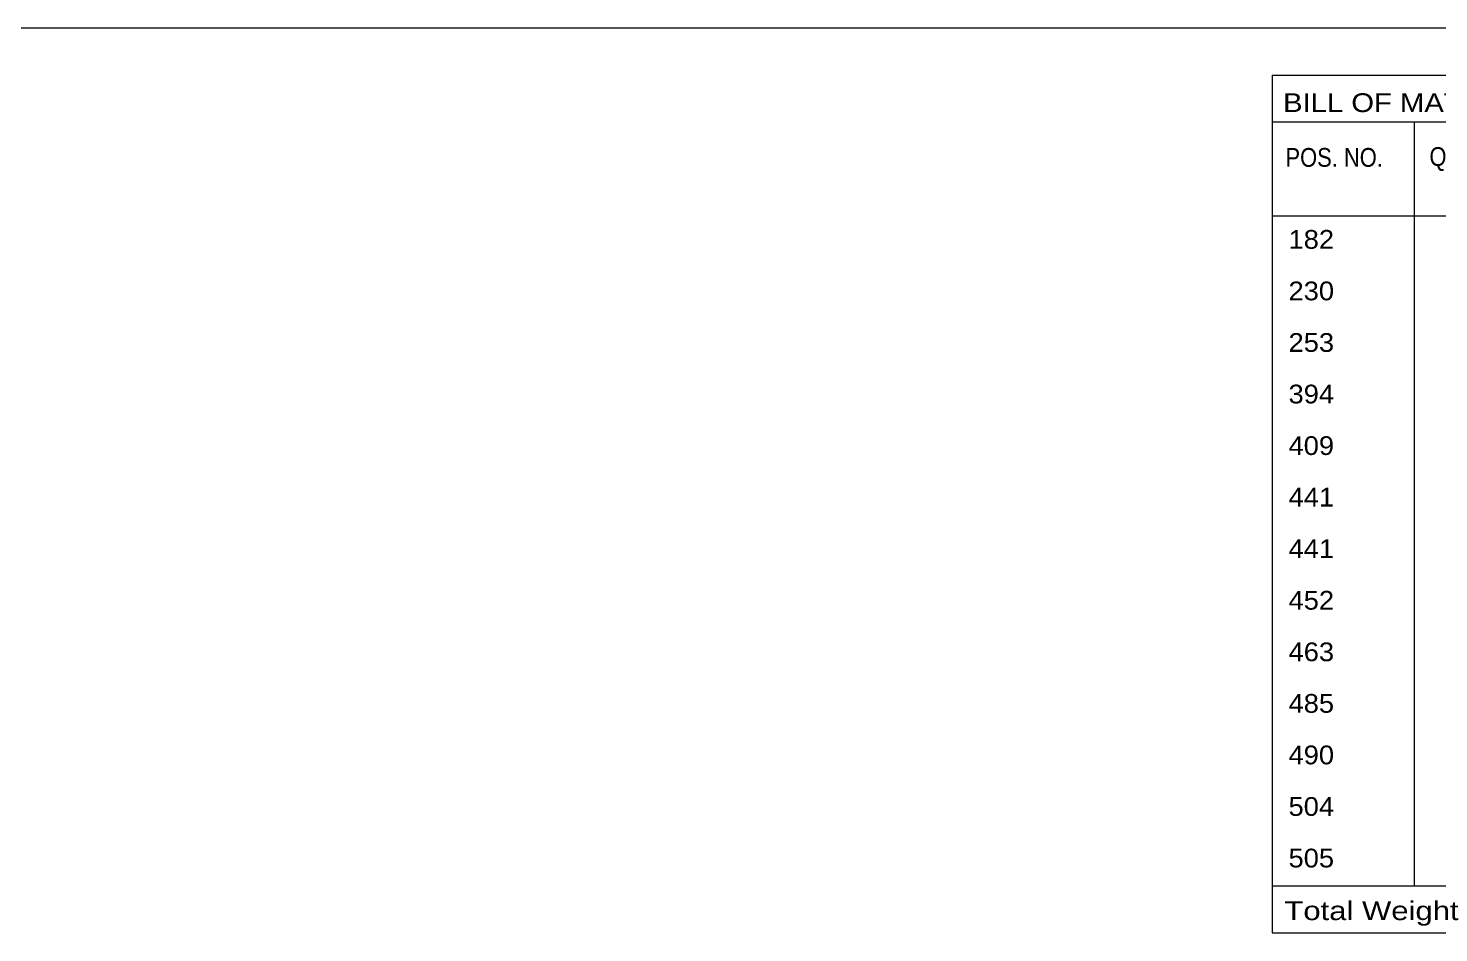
# Model space of a CAD drawing. Header units: millimetres. Extents: x 2 to 825, y 1 to 579.
# Drawn here: x 494 to 659.5, y 472.9 to 579 of the extents above; entities that cross this region are included whole.
import ezdxf

# ---------------------------------------------------------------- set-up
doc = ezdxf.new("R2010")
doc.units = ezdxf.units.MM
doc.linetypes.add('XKITLINE00', pattern=[0])
doc.layers.add('DrawingSheet', color=5, linetype='Continuous', lineweight=0)
doc.layers.add('OtherObjectType', color=7, linetype='Continuous', lineweight=0)
doc.styles.add('ARIAL_NARROW', font='ARIALN.TTF')

# ---------------------------------------------------------------- blocks, each defined once
blk = doc.blocks.new('*A108')
at = {"layer": 'DrawingSheet', "color": 5, "linetype": 'XKITLINE00', "lineweight": 0}
blk.add_line((825, 579), (5, 579), dxfattribs=at)
blk = doc.blocks.new('*A114')
at = {"layer": 'OtherObjectType', "color": 7, "linetype": 'XKITLINE00', "lineweight": 0}
for p, q in [((639.98, 573.5), (815.98, 573.5)), ((639.98, 573.5), (639.98, 562.5)), ((639.98, 568), (815.98, 568)), ((656.64, 568), (656.64, 557)), ((639.98, 562.5), (639.98, 557)), ((639.98, 557), (815.98, 557)), ((639.98, 557), (639.98, 550.95)), ((656.63, 557), (656.63, 550.95)), ((639.98, 550.95), (639.98, 544.9)), ((656.63, 550.95), (656.63, 544.9)), ((639.98, 544.9), (639.98, 538.85)), ((656.63, 544.9), (656.63, 538.85)), ((639.98, 538.85), (639.98, 532.8)), ((656.63, 538.85), (656.63, 532.8)), ((639.98, 532.8), (639.98, 526.75)), ((656.63, 532.8), (656.63, 526.75)), ((639.98, 526.75), (639.98, 520.7)), ((656.63, 526.75), (656.63, 520.7)), ((639.98, 520.7), (639.98, 514.65)), ((656.63, 520.7), (656.63, 514.65)), ((639.98, 514.65), (639.98, 508.6)), ((656.63, 514.65), (656.63, 508.6)), ((639.98, 508.6), (639.98, 502.55)), ((656.63, 508.6), (656.63, 502.55)), ((639.98, 502.55), (639.98, 496.5)), ((656.63, 502.55), (656.63, 496.5)), ((639.98, 496.5), (639.98, 490.45)), ((656.63, 496.5), (656.63, 490.45)), ((639.98, 490.45), (639.98, 484.4)), ((656.63, 490.45), (656.63, 484.4)), ((639.98, 484.4), (639.98, 478.35)), ((656.63, 484.4), (656.63, 478.35)), ((639.98, 478.35), (815.98, 478.35)), ((639.98, 478.35), (639.98, 472.85)), ((639.98, 472.85), (815.98, 472.85))]:
    blk.add_line(p, q, dxfattribs=at)
at = {"layer": 'OtherObjectType', "color": 7, "style": 'ARIAL_NARROW'}
for s, width, p in [('BILL OF MATERIALS', 1.36, (641.25, 569.16)), ('POS. NO.', 1.02, (641.53, 562.74)), ('QTYN.', 1.02, (658.42, 562.84)), ('182', 1.270501, (641.89, 553.12)), ('230', 1.270501, (641.89, 547.07)), ('253', 1.270501, (641.89, 541.02)), ('394', 1.270501, (641.89, 534.97)), ('409', 1.270501, (641.89, 528.92)), ('441', 1.270501, (641.89, 522.87)), ('441', 1.270501, (641.89, 516.82)), ('452', 1.270501, (641.89, 510.77)), ('463', 1.270501, (641.89, 504.72)), ('485', 1.270501, (641.89, 498.67)), ('490', 1.270501, (641.89, 492.62)), ('504', 1.270501, (641.89, 486.57)), ('505', 1.270501, (641.89, 480.52)), ('Total Weight', 1.445, (641.4, 474.34))]:
    blk.add_text(s, height=2.2, dxfattribs=dict(at, width=width)).set_placement(p)

msp = doc.modelspace()

# ---------------------------------------------------------------- block references
at = {"lineweight": 0}
for name in ['*A108', '*A114']:
    msp.add_blockref(name, (0, 0), dxfattribs=at)

doc.saveas('drawing.dxf')
